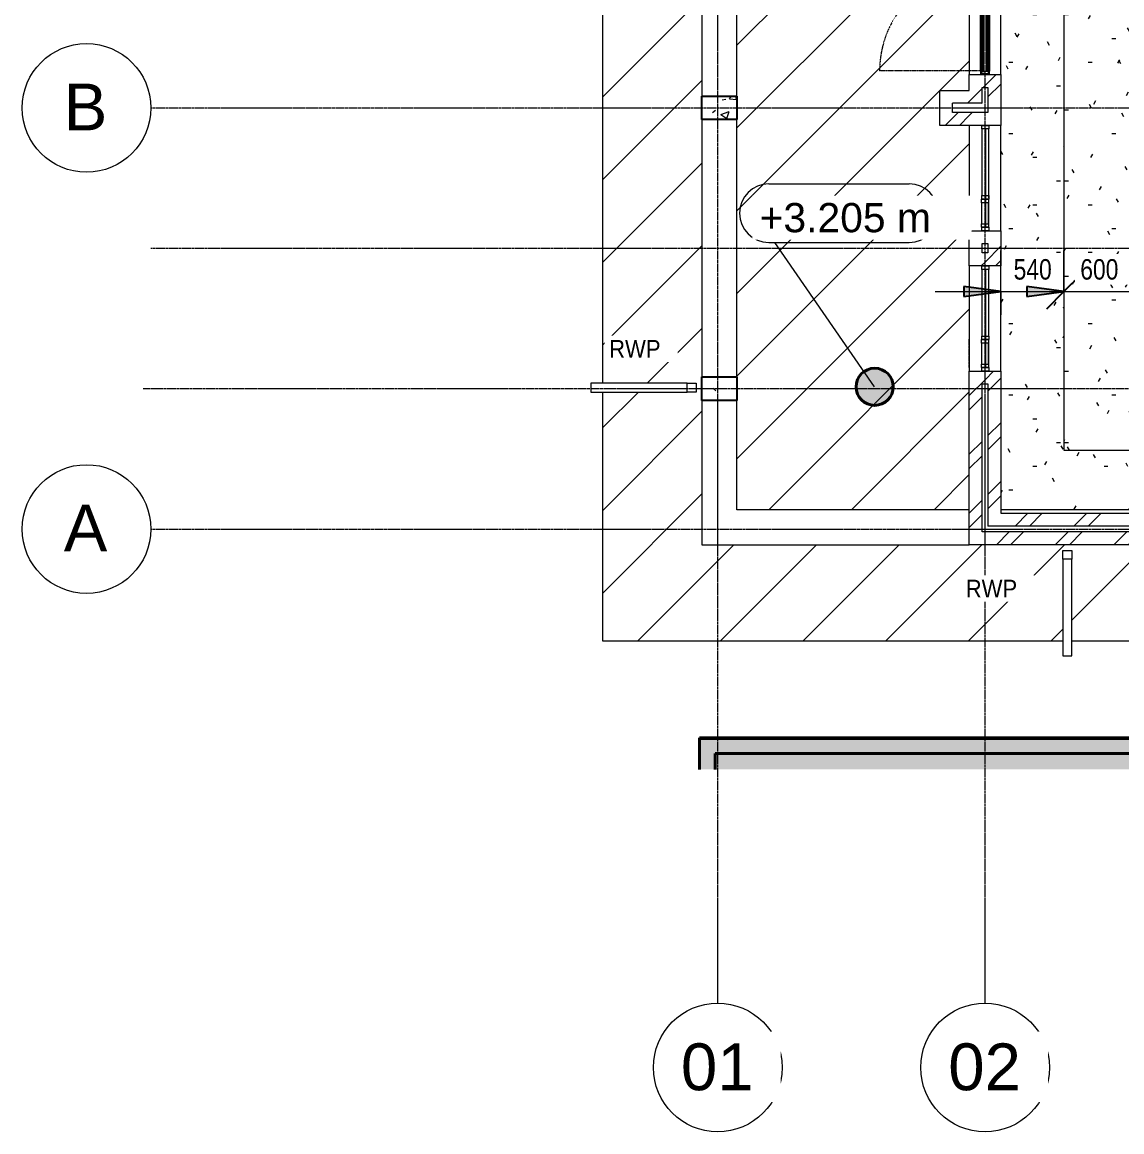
# Model space of a CAD drawing. Header units: millimetres. Extents: x 2814 to 112404, y -27229 to 26301.
# Drawn here: x 24413 to 33816, y -27229 to -17743 of the extents above; entities that cross this region are included whole.
import ezdxf

# ---------------------------------------------------------------- set-up
doc = ezdxf.new("R2010")
doc.units = ezdxf.units.MM
for name, pattern in [('Dash', [6.35, 3.175, -3.175]), ('Detail Dash', [1.1, 0.55, -0.55]), ('Grid Line', [22.225, 12.7, -3.175, 3.175, -3.175])]:
    doc.linetypes.add(name, pattern=pattern)
for name, color, linetype, lineweight in [('A-ANNO-DIMS', 211, 'Continuous', 5), ('A-ANNO-DIMS-100', 211, 'Continuous', 5), ('A-CLNG', 13, 'Continuous', 9), ('A-CLNG-PATT', 13, 'Continuous', 9), ('A-DOOR', 31, 'Continuous', 5), ('A-GENM', 13, 'Continuous', 9), ('A-GLAZ', 151, 'Continuous', 5), ('A-GLAZ-HDLN', 1, 'Dash', 9), ('A-WALL', 113, 'Continuous', 9), ('A-WALL-PATT', 111, 'Continuous', 9), ('G-ANNO-DIMS', 111, 'Continuous', 5), ('G-ANNO-TEXT', 231, 'Continuous', 5), ('I-WALL', 2, 'Continuous', 9), ('S-COLS', 52, 'Continuous', 5), ('S-GRID', 1, 'Continuous', 5), ('S-GRID-IDEN', 1, 'Continuous', 5)]:
    doc.layers.add(name, color=color, linetype=linetype, lineweight=lineweight)
doc.styles.add('Arial_2', font='arial.ttf', dxfattribs={"height": 400})
doc.styles.add('Arial_3', font='arial.ttf', dxfattribs={"width": 0.9, "height": 150})
doc.styles.add('Arial_5', font='arial.ttf', dxfattribs={"height": 250})
doc.styles.add('Arial_8', font='arial.ttf', dxfattribs={"width": 0.8, "height": 175})
doc.dimstyles.new('SVA_Arc_Length-1_8mm_BLUE_Arrow_1', dxfattribs={"dimscale": 304.8, "dimtxt": 178.545395, "dimasz": 0.984252, "dimexe": 0.656168, "dimexo": 0.0625, "dimgap": 0.164042, "dimtad": 1, "dimdec": 0, "dimrnd": 5, "dimzin": 0, "dimdsep": 46, "dimtxsty": 'Arial_8', "dimblk2": 'OBLIQUE', "dimsah": 1, "dimcen": 0.09, "dimdle": 0.459318, "dimazin": 0, "dimtfac": 1, "dimtdec": 4, "dimtix": 1, "dimtmove": 0, "dimatfit": 3, "dimfxl": 1.148294, "dimfxlon": 1, "dimtvp": 1, "dimtfill": 1, "dimtolj": 1, "dimtzin": 0, "dimarcsym": 2})
doc.dimstyles.new('SVA_Arc_Length-1_8mm_BLUE_Arrow_2', dxfattribs={"dimscale": 304.8, "dimtxt": 178.545395, "dimasz": 0.984252, "dimexe": 0.656168, "dimexo": 0.0625, "dimgap": 0.164042, "dimtad": 1, "dimdec": 0, "dimrnd": 5, "dimzin": 0, "dimdsep": 46, "dimtxsty": 'Arial_8', "dimblk1": 'OBLIQUE', "dimsah": 1, "dimcen": 0.09, "dimdle": 0.459318, "dimazin": 0, "dimtfac": 1, "dimtdec": 4, "dimtix": 1, "dimtmove": 0, "dimatfit": 3, "dimfxl": 1.148294, "dimfxlon": 1, "dimtvp": 1, "dimtfill": 1, "dimtolj": 1, "dimtzin": 0, "dimarcsym": 2})
pattern_1 = [(45, (60486, 0), (-251.447, 251.447), []), (45, (60486, 381), (-251.447, 251.447), [])]

# ---------------------------------------------------------------- blocks, each defined once
blk = doc.blocks.new('Generic Models 1 - Generic Models 1-810741-CEILING - GROUND STOREY PLAN')
at = {"layer": 'A-GENM'}
h = blk.add_hatch(color=9, dxfattribs=at)
h.paths.add_polyline_path([(-10590.1, -24131.4), (169.6, -24131.4), (169.6, -23867), (-30280.6, -23867), (-30280.6, -24131.4), (-10594.6, -24131.4)])
h.paths.add_polyline_path([(-1122.6, -23964.5), (-3094.6, -23964.5), (-3094.6, -23949), (-3090.1, -23949), (-3090.1, -23905), (-3094.6, -23905), (-3094.6, -23889.5), (-1094.6, -23889.5), (-1094.6, -23905), (-1099.1, -23905), (-1099.1, -23949), (-1094.6, -23949), (-1094.6, -23964.5), (-1099.1, -23964.5)])
h.paths.add_polyline_path([(-6890.1, -23964.5), (-6894.6, -23964.5), (-6894.6, -23949), (-6890.1, -23949), (-6890.1, -23905), (-6894.6, -23905), (-6894.6, -23889.5), (-4894.6, -23889.5), (-4894.6, -23905), (-4899.1, -23905), (-4899.1, -23949), (-4894.6, -23949), (-4894.6, -23964.5), (-6866.6, -23964.5)])
h.paths.add_polyline_path([(-10594.6, -23964.5), (-10594.6, -23949), (-10590.1, -23949), (-10590.1, -23905), (-10594.6, -23905), (-10594.6, -23889.5), (-8594.6, -23889.5), (-8594.6, -23905), (-8599.1, -23905), (-8599.1, -23949), (-8594.6, -23949), (-8594.6, -23964.5), (-10590.1, -23964.5)])
h.paths.add_polyline_path([(-14294.6, -23964.5), (-14294.6, -23949), (-14290.1, -23949), (-14290.1, -23905), (-14294.6, -23905), (-14294.6, -23889.5), (-12294.6, -23889.5), (-12294.6, -23905), (-12299.1, -23905), (-12299.1, -23949), (-12294.6, -23949), (-12294.6, -23964.5), (-14290.1, -23964.5)])
h.paths.add_polyline_path([(-18090.1, -23964.5), (-18094.6, -23964.5), (-18094.6, -23949), (-18090.1, -23949), (-18090.1, -23905), (-18094.6, -23905), (-18094.6, -23889.5), (-16094.6, -23889.5), (-16094.6, -23905), (-16099.1, -23905), (-16099.1, -23949), (-16094.6, -23949), (-16094.6, -23964.5), (-18066.6, -23964.5)])
h.paths.add_polyline_path([(-20122.6, -23964.5), (-22094.6, -23964.5), (-22094.6, -23949), (-22090.1, -23949), (-22090.1, -23905), (-22094.6, -23905), (-22094.6, -23889.5), (-20094.6, -23889.5), (-20094.6, -23905), (-20099.1, -23905), (-20099.1, -23949), (-20094.6, -23949), (-20094.6, -23964.5), (-20099.1, -23964.5)])
h.paths.add_polyline_path([(-26090.1, -23964.5), (-26094.6, -23964.5), (-26094.6, -23949), (-26090.1, -23949), (-26090.1, -23905), (-26094.6, -23905), (-26094.6, -23889.5), (-24094.6, -23889.5), (-24094.6, -23905), (-24099.1, -23905), (-24099.1, -23949), (-24094.6, -23949), (-24094.6, -23964.5), (-26066.6, -23964.5)])
at = {"layer": 'A-GENM', "color": 8, "lineweight": 40}
for p, q in [((-30280.6, -24131.4), (-30280.6, -23867)), ((-30280.6, -23867), (169.6, -23867))]:
    blk.add_line(p, q, dxfattribs=at)
blk = doc.blocks.new('M_Concrete-Rectangular-Column - 200 x 300m-V3-CEILING - GROUND STOREY PLAN')
at = {"layer": 'S-COLS'}
h = blk.add_hatch(dxfattribs=at)
h.set_pattern_fill('FP_9', color=256, style=0, pattern_type=2)
h.set_pattern_definition([(140, (-18475.7, 30110.56), (63.756, 728.737), [76.2, -838.2]), (85, (-18475.7, 30110.56), (-764.228, -140.972), [60.96, -670.56]), (190.451, (-18470.36, 30171.3), (-700.467, 587.77), [64.76, -712.36]), (136.184, (-18678.9, 30110.6), (168.17, 1084.316), [114.3, -1257.3]), (186.636, (-18664.9, 30200.9), (-989.71, 949.61), [97.14, -1068.54]), (81.184, (-18678.9, 30110.6), (-989.7, 949.62), [91.44, -1005.84]), (111, (-18628.1, 30212.16), (409.061, 606.458), [76.2, -838.2]), (56, (-18628.1, 30212.16), (-736.753, 247.208), [60.96, -670.56]), (161.451, (-18594, 30262.7), (-327.685, 853.668), [64.76, -712.36]), (127.5, (-18475.67, 30110.56), (-338.2201, 12.3547), [33.528, -628.904, 33.528, -1320.292]), (127.5, (-18475.67, 30110.56), (-338.2201, 12.3547), [-695.96, -647.192, 33.528, -639.572]), (97.5, (-18475.67, 30110.56), (-400.722, 267.279), [33.528, -354.584, 33.528, -870.204]), (97.5, (-18475.67, 30110.56), (-400.722, 267.279), [-421.64, -613.664, 33.528, -223.012]), (57.5, (-18475.67, 29884), (22.9153, 542.3633), [33.528, -220.472, 33.528, -1810.512]), (57.5, (-18475.67, 29884), (22.9153, 542.3633), [-287.528, -758.952, 33.528, -1018.032]), (47.5, (-18475.67, 29782.4), (-101.707, 592.517), [33.528, -296.672, 33.528, -492.76, -746.76]), (47.5, (-18475.67, 29782.4), (-101.707, 592.517), [-856.488, 33.528, -713.232])])
h.paths.add_polyline_path([(100, -150), (100, 150), (-100, 150), (-100, -150)])
at = {"layer": 'S-COLS', "lineweight": 25}
for p, q in [((-100, 150), (100, 150)), ((-100, -150), (-100, 150)), ((100, 150), (100, -150)), ((100, -150), (-100, -150))]:
    blk.add_line(p, q, dxfattribs=at)
blk = doc.blocks.new('W-01 900x2380 - 900-V6-CEILING - GROUND STOREY PLAN')
at = {"layer": 'A-GLAZ'}
blk.add_hatch(color=256, dxfattribs=at).paths.add_polyline_path([(1345, 6), (505, 6), (505, 0), (1345, 0)])
for p, q in [((475, 33), (505, 33)), ((475, -27), (475, 33)), ((505, 33), (505, 6)), ((1075, 33), (505, 33)), ((1345, 6), (505, 6)), ((505, 0), (505, 6)), ((505, 0), (1345, 0)), ((1075, 33), (1105, 33)), ((1075, 6), (1075, 33)), ((1075, -27), (1075, 0)), ((1105, 33), (1105, 6)), ((1345, 33), (1105, 33)), ((1105, 6), (1105, 30)), ((1105, 30), (1135, 30)), ((1105, -30), (1105, 0)), ((1105, 0), (1105, -27)), ((1135, 30), (1135, 6)), ((1315, 30), (1135, 30)), ((1135, 0), (1135, -30)), ((1315, 6), (1315, 30)), ((1315, 30), (1345, 30)), ((1315, -30), (1315, 0)), ((1345, 33), (1375, 33)), ((1345, 6), (1345, 33)), ((1345, 30), (1345, 6)), ((1345, 6), (1345, 0)), ((1345, 0), (1345, -30)), ((1375, 33), (1375, -27)), ((505, -27), (475, -27)), ((505, 0), (505, -27)), ((505, -27), (1075, -27)), ((1105, -27), (1075, -27)), ((1135, -30), (1105, -30)), ((1135, -30), (1315, -30)), ((1345, -30), (1315, -30)), ((1345, -27), (1345, 0)), ((1375, -27), (1345, -27))]:
    blk.add_line(p, q, dxfattribs=at)
at = {"layer": 'A-GLAZ-HDLN'}
for p, q in [((1135, 30), (1345, 30)), ((1345, -135), (1101.3, -135)), ((1345, -135), (1330.7, -135))]:
    blk.add_line(p, q, dxfattribs=at)
blk = doc.blocks.new('Door Aluminium - Double Opening Out with Cill - Door Aluminium Double Opening Out with Cill 1800x2400 3-1350929-CEILING - GROUND STOREY PLAN')
at = {"layer": 'A-DOOR'}
for p, q in [((-900, 37.5), (-900, 22)), ((-870, 37.5), (-900, 37.5)), ((-900, 22), (-898.5, 22)), ((-900, 22), (-898.5, 22)), ((-898.5, 24.5), (-895.5, 24.5)), ((-898.5, 22), (-898.5, 24.5)), ((-898.5, 24.5), (-898.5, 22)), ((-898.5, 24.5), (-895.5, 24.5)), ((-895.5, 22), (-898.5, 22)), ((-898, 35.5), (-871.8, 35.5)), ((-898, 26.3), (-898, 35.5)), ((-893.7, 26.3), (-898, 26.3)), ((-895.5, 24.5), (-895.5, -24.5)), ((-893.7, -26.3), (-893.7, 26.3)), ((-893.7, 26.3), (-871.8, 26.3)), ((-874.4, 1.8), (-874.4, -20.3)), ((-871.8, 1.8), (-874.4, 1.8)), ((-871.8, 1.8), (-874.4, 1.8)), ((-871.8, 35.5), (-871.8, 1.8)), ((-870, 37.5), (-870, 34.5)), ((-870, 37.5), (870, 37.5)), ((-870, 34.5), (-870, 30)), ((-870, 34.5), (870, 34.5)), ((-870, 30), (-870, 28.6)), ((-870, 30), (870, 30)), ((-870, 28.6), (-870, 23.9)), ((-870, 28.6), (870, 28.6)), ((-870, 23.9), (-870, 22.1)), ((-870, 23.9), (870, 23.9)), ((-870, 22.1), (-870, 13)), ((-870, 22.1), (870, 22.1)), ((-870, 13), (-870, 11.5)), ((-870, 13), (870, 13)), ((-870, 11.5), (-870, -17)), ((-870, 11.5), (870, 11.5)), ((870, 34.5), (870, 37.5)), ((900, 37.5), (870, 37.5)), ((870, 30), (870, 34.5)), ((870, 28.6), (870, 30)), ((870, 23.9), (870, 28.6)), ((870, 22.1), (870, 23.9)), ((870, 13), (870, 22.1)), ((870, 11.5), (870, 13)), ((870, -17), (870, 11.5)), ((871, -3), (871.3, 0)), ((871, -3), (871.3, 0)), ((871.3, 0), (872.6, 0)), ((871.3, 0), (872.6, 0)), ((871.8, 35.5), (898, 35.5)), ((871.8, 1.8), (871.8, 35.5)), ((871.8, 26.3), (893.7, 26.3)), ((874.4, 1.8), (871.8, 1.8)), ((874.4, 1.8), (871.8, 1.8)), ((872.6, 0), (872.6, -18.5)), ((874.4, -20.3), (874.4, 1.8)), ((893.7, 26.3), (893.7, -26.3)), ((898, 26.3), (893.7, 26.3)), ((895.5, 24.5), (898.5, 24.5)), ((895.5, -24.5), (895.5, 24.5)), ((895.5, 24.5), (898.5, 24.5)), ((898.5, 22), (895.5, 22)), ((898, 35.5), (898, 26.3)), ((898.5, 24.5), (898.5, 22)), ((898.5, 24.5), (898.5, 22)), ((898.5, 22), (900, 22)), ((898.5, 22), (900, 22)), ((900, 22), (900, 37.5)), ((-900, -22), (-900, -37.5)), ((-898.5, -22), (-900, -22)), ((-898.5, -22), (-900, -22)), ((-900, -37.5), (-870, -37.5)), ((-898.5, -24.5), (-898.5, -22)), ((-898.5, -22), (-898.5, -24.5)), ((-898.5, -22), (-895.4, -22)), ((-895.5, -24.5), (-898.5, -24.5)), ((-895.5, -24.5), (-898.5, -24.5)), ((-898, -26.3), (-893.7, -26.3)), ((-898, -35.5), (-898, -26.3)), ((-872, -35.5), (-898, -35.5)), ((-872, -26.3), (-893.7, -26.3)), ((-874.4, -20.3), (-872, -20.3)), ((-874.4, -20.3), (-872, -20.3)), ((-872.6, 0), (-871.3, 0)), ((-872.6, -18.5), (-872.6, 0)), ((-872.6, 0), (-871.3, 0)), ((-871, -18.5), (-872.6, -18.5)), ((-871, -18.5), (-872.6, -18.5)), ((-872, -20.3), (-872, -35.5)), ((-871.3, 0), (-871, -3)), ((-871, -3), (-871.3, 0)), ((-871, -3), (-870, -3)), ((-871, -17), (-871, -18.5)), ((-870, -17), (-871, -17)), ((-871, -18.5), (-871, -17)), ((-870, -17), (-870, -18.5)), ((-870, -17), (870, -17)), ((-870, -18.5), (-870, -29.9)), ((-870, -18.5), (870, -18.5)), ((-870, -29.9), (-870, -32)), ((-870, -29.9), (870, -29.9)), ((-870, -32), (-870, -35.5)), ((-870, -32), (870, -32)), ((-870, -35.5), (870, -35.5)), ((-870, -37.5), (-870, -35.5)), ((870, -37.5), (-870, -37.5)), ((-867, -35.5), (-867, -37.3)), ((-867, -37.3), (-772, -37.3)), ((-772, -35.5), (-772, -37.3)), ((-772, -37.3), (-98, -37.3)), ((-98, -37.3), (-98, -35.5)), ((-98, -37.3), (-3, -37.3)), ((-3, -37.3), (-3, -35.5)), ((3, -35.5), (3, -37.3)), ((3, -37.3), (98, -37.3)), ((98, -35.5), (98, -37.3)), ((98, -37.3), (772, -37.3)), ((772, -37.3), (772, -35.5)), ((772, -37.3), (867, -37.3)), ((867, -37.3), (867, -35.5)), ((870, -3), (871, -3)), ((870, -18.5), (870, -17)), ((871, -17), (870, -17)), ((870, -29.9), (870, -18.5)), ((870, -32), (870, -29.9)), ((870, -35.5), (870, -32)), ((870, -35.5), (870, -37.5)), ((870, -37.5), (900, -37.5)), ((871, -18.5), (871, -17)), ((871, -18.5), (871, -17)), ((872.6, -18.5), (871, -18.5)), ((872.6, -18.5), (871, -18.5)), ((872, -20.3), (874.4, -20.3)), ((872, -35.5), (872, -20.3)), ((872, -20.3), (874.4, -20.3)), ((893.7, -26.3), (872, -26.3)), ((898, -35.5), (872, -35.5)), ((893.7, -26.3), (898, -26.3)), ((895.4, -22), (898.5, -22)), ((898.5, -24.5), (895.5, -24.5)), ((898.5, -24.5), (895.5, -24.5)), ((898, -26.3), (898, -35.5)), ((900, -22), (898.5, -22)), ((898.5, -22), (898.5, -24.5)), ((898.5, -22), (898.5, -24.5)), ((900, -22), (898.5, -22)), ((900, -37.5), (900, -22))]:
    blk.add_line(p, q, dxfattribs=at)
at = {"layer": 'A-DOOR', "linetype": 'Detail Dash'}
for p, q in [((-867, -37.3), (-867, -901.3)), ((867, -37.3), (867, -901.3))]:
    blk.add_line(p, q, dxfattribs=at)
for centre, start, end in [((-867, -37.3), 270, 360), ((867, -37.3), 180, 270)]:
    blk.add_arc(centre, 864, start, end, dxfattribs=at)
blk = doc.blocks.new('Downpipe - Downpipe-1373795-CEILING - GROUND STOREY PLAN')
at = {"layer": 'A-GENM', "lineweight": 5}
for p, q in [((-75, -75), (-75, 0)), ((-75, 0), (0, 0)), ((0, 0), (0, -75)), ((0, -75), (-75, -75)), ((-75, -75), (-75, -900)), ((0, -900), (0, -75)), ((-75, -900), (0, -900))]:
    blk.add_line(p, q, dxfattribs=at)
blk = doc.blocks.new('M_Concrete-Rectangular-Column - 200 x 300m-V13-CEILING - GROUND STOREY PLAN')
at = {"layer": 'S-COLS'}
h = blk.add_hatch(dxfattribs=at)
h.set_pattern_fill('FP_16', color=256, style=0, pattern_type=2)
h.set_pattern_definition([(140, (-20875.7, 30110.56), (63.756, 728.7365), [76.2, -838.2]), (85, (-20875.7, 30110.56), (-764.228, -140.972), [60.96, -670.56]), (190.451, (-20870.36, 30171.3), (-700.467, 587.77), [64.76, -712.36]), (136.184, (-21078.9, 30110.6), (168.17, 1084.316), [114.3, -1257.3]), (186.636, (-21064.9, 30200.9), (-989.71, 949.61), [97.14, -1068.54]), (81.184, (-21078.9, 30110.6), (-989.7, 949.62), [91.44, -1005.84]), (111, (-21028.1, 30212.16), (409.061, 606.458), [76.2, -838.2]), (56, (-21028.1, 30212.16), (-736.753, 247.208), [60.96, -670.56]), (161.451, (-20994, 30262.7), (-327.685, 853.668), [64.76, -712.36]), (127.5, (-20875.67, 30110.56), (-338.2201, 12.3547), [33.528, -628.904, 33.528, -1320.292]), (127.5, (-20875.67, 30110.56), (-338.2201, 12.3547), [-695.96, -647.192, 33.528, -639.572]), (97.5, (-20875.67, 30110.56), (-400.722, 267.279), [33.528, -354.584, 33.528, -870.204]), (97.5, (-20875.67, 30110.56), (-400.722, 267.279), [-421.64, -613.664, 33.528, -223.012]), (57.5, (-20875.67, 29884), (22.9153, 542.3633), [33.528, -220.472, 33.528, -1810.512]), (57.5, (-20875.67, 29884), (22.9153, 542.3633), [-287.528, -758.952, 33.528, -1018.032]), (47.5, (-20875.67, 29782.4), (-101.707, 592.517), [33.528, -296.672, 33.528, -492.76, -746.76]), (47.5, (-20875.67, 29782.4), (-101.707, 592.517), [-856.488, 33.528, -713.232])])
h.paths.add_polyline_path([(100, -150), (100, 150), (-100, 150), (-100, -150)])
at = {"layer": 'S-COLS', "lineweight": 25}
for p, q in [((-100, 150), (100, 150)), ((-100, -150), (-100, 150)), ((100, 150), (100, -150)), ((100, -150), (-100, -150))]:
    blk.add_line(p, q, dxfattribs=at)
blk = doc.blocks.new('W-01 900x2380 - 900-1479078-CEILING - GROUND STOREY PLAN')
at = {"layer": 'A-GLAZ'}
blk.add_hatch(color=256, dxfattribs=at).paths.add_polyline_path([(1345, 6), (505, 6), (505, 0), (1345, 0)])
for p, q in [((475, 33), (505, 33)), ((475, -27), (475, 33)), ((505, 33), (505, 6)), ((1075, 33), (505, 33)), ((1345, 6), (505, 6)), ((505, 0), (505, 6)), ((505, 0), (1345, 0)), ((1075, 33), (1105, 33)), ((1075, 6), (1075, 33)), ((1075, -27), (1075, 0)), ((1105, 33), (1105, 6)), ((1345, 33), (1105, 33)), ((1105, 6), (1105, 30)), ((1105, 30), (1135, 30)), ((1105, -30), (1105, 0)), ((1105, 0), (1105, -27)), ((1135, 30), (1135, 6)), ((1315, 30), (1135, 30)), ((1135, 0), (1135, -30)), ((1315, 6), (1315, 30)), ((1315, 30), (1345, 30)), ((1315, -30), (1315, 0)), ((1345, 33), (1375, 33)), ((1345, 6), (1345, 33)), ((1345, 30), (1345, 6)), ((1345, 6), (1345, 0)), ((1345, 0), (1345, -30)), ((1375, 33), (1375, -27)), ((505, -27), (475, -27)), ((505, 0), (505, -27)), ((505, -27), (1075, -27)), ((1105, -27), (1075, -27)), ((1135, -30), (1105, -30)), ((1135, -30), (1315, -30)), ((1345, -30), (1315, -30)), ((1345, -27), (1345, 0)), ((1375, -27), (1345, -27))]:
    blk.add_line(p, q, dxfattribs=at)
at = {"layer": 'A-GLAZ-HDLN'}
for p, q in [((-247.9, 30), (-37.9, 30)), ((1135, 30), (1345, 30)), ((1345, -135), (1101.3, -135)), ((1345, -135), (1330.7, -135))]:
    blk.add_line(p, q, dxfattribs=at)
blk = doc.blocks.new('Ceilings 2 - Ceilings 2-1432844-CEILING - GROUND STOREY PLAN')
at = {"layer": 'A-CLNG-PATT'}
h = blk.add_hatch(dxfattribs=at)
h.set_pattern_fill('FP_19', color=252, style=0, pattern_type=2)
h.set_pattern_definition([(0, (0, 0), (812.8, 203.2), [33.528, -576.072, 33.528, -576.072, -3251.2]), (0, (0, 0), (812.8, 203.2), [-1219.2, 33.528, -1185.672, 33.528, -576.072, -1422.4]), (0, (0, 0), (812.8, 203.2), [-3048, 33.528, -372.872, 33.528, -982.472]), (120, (304.8, 101.6), (-582.3764, 602.3054), [33.528, -576.072, 33.528, -576.072, -3251.2]), (120, (304.8, 101.6), (-582.3764, 602.3054), [-1219.2, 33.528, -1185.672, 33.528, -576.072, -1422.4]), (120, (304.8, 101.6), (-582.3764, 602.3054), [-3048, 33.528, -372.872, 33.528, -982.472]), (240, (406.4, 508), (-230.4236, -805.5054), [33.528, -576.072, 33.528, -576.072, -3251.2]), (240, (406.4, 508), (-230.4236, -805.5054), [-1219.2, 33.528, -1185.672, 33.528, -576.072, -1422.4]), (240, (406.4, 508), (-230.4236, -805.5054), [-3048, 33.528, -372.872, 33.528, -982.472])])
h.paths.add_polyline_path([(-17333.6, -21400.7), (-17333.6, -13973.2), (-16823.6, -13973.2), (-16823.6, -13725.2), (-27704.6, -13725.2), (-27704.6, -13973.2), (-27164.6, -13973.2), (-27164.6, -21400.7), (-17728.7, -21400.7)])
h.paths.add_polyline_path([(-17933.6, -20800.7), (-26564.6, -20800.7), (-26564.6, -13977.2), (-17933.6, -13977.2), (-17933.6, -20507)])
h.paths.add_polyline_path([(-17201.9, -13625.2), (-16823.6, -13625.2), (-16823.6, -13377.2), (-17333.6, -13377.2), (-17333.6, -8342.7), (-27164.6, -8342.7), (-27164.6, -13377.2), (-27704.6, -13377.2), (-27704.6, -13625.2), (-17333.6, -13625.2)])
h.paths.add_polyline_path([(-17933.6, -13377.2), (-26564.6, -13377.2), (-26564.6, -8942.7), (-17933.6, -8942.7), (-17933.6, -13255.6)])
at = {"layer": 'A-CLNG'}
for p, q in [((-27164.6, -13973.2), (-27164.6, -21400.7)), ((-27164.6, -21400.7), (-17333.6, -21400.7))]:
    blk.add_line(p, q, dxfattribs=at)
blk = doc.blocks.new('Grid - M_Grid Head - Circle-13408-CEILING - GROUND STOREY PLAN')
at = {"layer": 'S-GRID-IDEN'}
blk.add_circle((0, 0), 5.5, dxfattribs=at)
blk = doc.blocks.new('Spot Elevations - SVA_Spot Elevation - plan FFL-52297-CEILING - GROUND STOREY PLAN')
at = {"layer": 'G-ANNO-DIMS'}
for p, q in [((-0.5, 5), (11.5, 5)), ((-0.5, 0), (11.5, 0))]:
    blk.add_line(p, q, dxfattribs=at)
for centre, start, end in [((-0.5, 2.5), 90, 270), ((11.5, 2.5), 270, 90)]:
    blk.add_arc(centre, 2.5, start, end, dxfattribs=at)
blk = doc.blocks.new('DIMBLOCK3-CEILING - GROUND STOREY PLAN')
at = {"layer": 'A-ANNO-DIMS-100', "lineweight": 25}
blk.add_hatch(color=256, dxfattribs=at).paths.add_polyline_path([(32781.4, -20045.5), (32463.9, -20003.7), (32463.9, -20087.3)])
at = {"layer": 'A-ANNO-DIMS-100'}
for p, q in [((32781.4, -20045.5), (32781.4, -19695.5)), ((33321.4, -20045.5), (33321.4, -19695.5)), ((32221.2, -20045.5), (33321.4, -20045.5)), ((32781.4, -20045.5), (32781.4, -20245.5)), ((33321.4, -20045.5), (33321.4, -20245.5))]:
    blk.add_line(p, q, dxfattribs=at)
at = {"layer": 'A-ANNO-DIMS-100', "lineweight": 25}
for p, q in [((33321.4, -20045.5), (33471.4, -19895.5)), ((32781.4, -20045.5), (32463.9, -20003.7)), ((32463.9, -20003.7), (32463.9, -20087.3)), ((32463.9, -20087.3), (32781.4, -20045.5)), ((33321.4, -20045.5), (33171.4, -20195.5))]:
    blk.add_line(p, q, dxfattribs=at)
at = {"layer": 'A-ANNO-DIMS-100', "color": 0, "insert": (32890.7, -19768.3), "char_height": 175, "width": 385.658, "attachment_point": 1, "line_spacing_factor": 0.941778, "style": 'Arial_8', "bg_fill": 3, "box_fill_scale": 1.25, "bg_fill_color": 256, "bg_fill_true_color": 13158600, "bg_fill_transparency": 0}
blk.add_mtext('540', dxfattribs=at)
blk = doc.blocks.new('_Oblique')
at = {"color": 0, "linetype": 'ByBlock', "lineweight": -2}
blk.add_line((-0.5, -0.5), (0.5, 0.5), dxfattribs=at)
blk = doc.blocks.new('DIMBLOCK4-CEILING - GROUND STOREY PLAN')
at = {"layer": 'A-ANNO-DIMS-100', "lineweight": 25}
for points in [[(33321.4, -20045.5), (33003.9, -20003.7), (33003.9, -20087.3)], [(33921.4, -20045.5), (34238.9, -20087.3), (34238.9, -20003.7)]]:
    blk.add_hatch(color=256, dxfattribs=at).paths.add_polyline_path(points)
at = {"layer": 'A-ANNO-DIMS-100'}
for p, q in [((33321.4, -20045.5), (33321.4, -19695.5)), ((33921.4, -20045.5), (33921.4, -19695.5)), ((33321.4, -20045.5), (34481.7, -20045.5)), ((33321.4, -20045.5), (33321.4, -20245.5)), ((33921.4, -20045.5), (33921.4, -20245.5))]:
    blk.add_line(p, q, dxfattribs=at)
at = {"layer": 'A-ANNO-DIMS-100', "lineweight": 25}
for p, q in [((33321.4, -20045.5), (33003.9, -20003.7)), ((33003.9, -20003.7), (33003.9, -20087.3)), ((34238.9, -20003.7), (33921.4, -20045.5)), ((34238.9, -20087.3), (34238.9, -20003.7)), ((33003.9, -20087.3), (33321.4, -20045.5)), ((33921.4, -20045.5), (34238.9, -20087.3))]:
    blk.add_line(p, q, dxfattribs=at)
at = {"layer": 'A-ANNO-DIMS-100', "color": 0, "insert": (33460.7, -19768.3), "char_height": 175, "width": 385.658, "attachment_point": 1, "line_spacing_factor": 0.941778, "style": 'Arial_8', "bg_fill": 3, "box_fill_scale": 1.25, "bg_fill_color": 256, "bg_fill_true_color": 13158600, "bg_fill_transparency": 0}
blk.add_mtext('600', dxfattribs=at)

msp = doc.modelspace()

# ---------------------------------------------------------------- hatches: boundary and pattern name
at = {"layer": 'A-CLNG-PATT'}
h = msp.add_hatch(dxfattribs=at)
h.set_pattern_fill('FP_3', color=256, style=0, pattern_type=2)
h.set_pattern_definition([(45, (60486, 0), (-353.5534, 353.5534), [])])
h.paths.add_polyline_path([(44790.4, -23033.8), (44790.4, -11058.7), (47939.9, -11058.7), (47939.9, -10259.8), (48014.9, -10259.8), (48014.9, -11058.7), (58739.9, -11058.7), (58739.9, -10285.7), (58814.9, -10285.7), (58814.9, -11058.7), (60960.4, -11058.7), (60960.4, -6077.3), (60112.4, -6077.3), (60112.4, -10210.7), (43962.4, -10210.7), (43962.4, -13525.7), (44214.4, -13525.7), (44214.4, -13825.7), (43962.4, -13825.7), (43962.4, -18319.7), (44214.4, -18319.7), (44214.4, -18619.7), (43962.4, -18619.7), (43962.4, -22210.7), (30225.4, -22210.7), (30225.4, 1031.3), (58747.4, 1031.3), (58747.4, 1859.3), (48014.9, 1859.3), (48014.9, 1090.1), (47939.9, 1090.1), (47939.9, 1859.3), (38414.9, 1859.3), (38414.9, 1105.1), (38339.9, 1105.1), (38339.9, 1859.3), (29377.4, 1859.3), (29377.4, -1265.5), (30175.4, -1265.5), (30175.4, -1340.5), (29377.4, -1340.5), (29377.4, -7635.5), (30175.4, -7635.5), (30175.4, -7710.5), (29377.4, -7710.5), (29377.4, -7729.7), (30205.4, -7729.7), (30205.4, -7802.7), (29377.4, -7802.7), (29377.4, -20829.5), (30175.4, -20829.5), (30175.4, -20904.5), (29377.4, -20904.5), (29377.4, -23033.8), (33312.4, -23033.8), (33312.4, -22259.8), (33387.4, -22259.8), (33387.4, -23033.8), (43123.9, -23033.8), (43123.9, -22259.8), (43198.9, -22259.8), (43198.9, -23033.8)])
h.paths.add_polyline_path([(32511.4, -21910.7), (32511.4, -18625.7), (32259.4, -18625.7), (32259.4, -18325.7), (32511.4, -18325.7), (32511.4, -13825.7), (32239.4, -13825.7), (32239.4, -13525.7), (32511.4, -13525.7), (32511.4, -11425.7), (32259.4, -11425.7), (32259.4, -11125.7), (32511.4, -11125.7), (32511.4, -7825.7), (30525.4, -7825.7), (30525.4, -21910.7), (32220.9, -21910.7)])
h.paths.add_polyline_path([(53293.6, -9910.7), (59812.4, -9910.7), (59812.4, -7802.7), (43962.4, -7802.7), (43962.4, -9910.7), (51677.4, -9910.7)])
h.paths.add_polyline_path([(60189.7, -5943.3), (60960.4, -5943.3), (60960.4, -5938.8), (60950.9, -5937.9), (60949.7, -5937.9), (60946.4, -5939.8), (60936.8, -5939.8), (60940.3, -5929.2), (60950.9, -5924.8), (60960.4, -5924.8), (60960.4, 1859.3), (58822.4, 1859.3), (58822.4, 1031.3), (60112.4, 1031.3), (60112.4, -5943.3), (60142.2, -5943.3)])
h.paths.add_polyline_path([(38192.7, -1184.7), (38233.4, -1184.7), (38233.4, 731.3), (30525.4, 731.3), (30525.4, -1184.7), (36435.4, -1184.7)])
h = msp.add_hatch(dxfattribs=at)
h.set_pattern_fill('FP_21', color=256, style=0, pattern_type=2)
h.set_pattern_definition([(0, (60485.99, 0), (812.8, 203.2), [33.528, -576.072, 33.528, -576.072, -3251.2]), (0, (60485.99, 0), (812.8, 203.2), [-1219.2, 33.528, -1185.672, 33.528, -576.072, -1422.4]), (0, (60485.99, 0), (812.8, 203.2), [-3048, 33.528, -372.872, 33.528, -982.472]), (120, (60790.79, 101.6), (-582.3764, 602.3054), [33.528, -576.072, 33.528, -576.072, -3251.2]), (120, (60790.79, 101.6), (-582.3764, 602.3054), [-1219.2, 33.528, -1185.672, 33.528, -576.072, -1422.4]), (120, (60790.79, 101.6), (-582.3764, 602.3054), [-3048, 33.528, -372.872, 33.528, -982.472]), (240, (60892.39, 508), (-230.4236, -805.5054), [33.528, -576.072, 33.528, -576.072, -3251.2]), (240, (60892.39, 508), (-230.4236, -805.5054), [-1219.2, 33.528, -1185.672, 33.528, -576.072, -1422.4]), (240, (60892.39, 508), (-230.4236, -805.5054), [-3048, 33.528, -372.872, 33.528, -982.472])])
h.paths.add_polyline_path([(32781.4, -21910.7), (43662.4, -21910.7), (43662.4, -13973.2), (43152.4, -13973.2), (43152.4, -21400.7), (33321.4, -21400.7), (33321.4, -13973.2), (32781.4, -13973.2), (32781.4, -21413.4)])
h.paths.add_polyline_path([(43152.4, -13377.2), (43662.4, -13377.2), (43662.4, -7825.7), (32781.4, -7825.7), (32781.4, -13377.2), (33321.4, -13377.2), (33321.4, -8342.7), (43152.4, -8342.7), (43152.4, -13255.6)])
at = {"layer": 'A-WALL-PATT', "lineweight": 5}
h = msp.add_hatch(dxfattribs=at)
h.set_pattern_fill('FP_4', color=256, style=0, pattern_type=2)
h.set_pattern_definition(pattern_1)
h.paths.add_polyline_path([(32511.4, -22100.7), (32621.4, -22100.7), (32621.4, -20835.7), (32646.4, -20835.7), (32646.4, -20725.7), (32511.4, -20725.7), (32511.4, -21940.7)])
h.paths.add_polyline_path([(32646.4, -19825.7), (32646.4, -19715.7), (32621.4, -19715.7), (32621.4, -19635.7), (32646.4, -19635.7), (32646.4, -19525.7), (32511.4, -19525.7), (32511.4, -19825.7)])
h.paths.add_polyline_path([(32646.4, -18625.7), (32646.4, -18515.7), (32511.4, -18515.7), (32511.4, -18625.7)])
h.paths.add_polyline_path([(32621.4, -18435.7), (32621.4, -18300.7), (32646.4, -18300.7), (32646.4, -18190.7), (32511.4, -18190.7), (32511.4, -18435.7)])
h.paths.add_polyline_path([(32616, -16390.7), (32646.4, -16390.7), (32646.4, -16280.7), (32621.4, -16280.7), (32621.4, -15900.7), (32646.4, -15900.7), (32646.4, -15790.7), (32511.4, -15790.7), (32511.4, -16390.7)])
h.paths.add_polyline_path([(32511.4, -13990.7), (32646.4, -13990.7), (32646.4, -13880.7), (32621.4, -13880.7), (32621.4, -13715.7), (32511.4, -13715.7), (32511.4, -13935.4)])
h.paths.add_polyline_path([(32646.4, -13635.7), (32646.4, -13525.7), (32511.4, -13525.7), (32511.4, -13635.7), (32621.4, -13635.7)])
h.paths.add_polyline_path([(32511.4, -12625.7), (32646.4, -12625.7), (32646.4, -12515.7), (32621.4, -12515.7), (32621.4, -12435.7), (32646.4, -12435.7), (32646.4, -12325.7), (32511.4, -12325.7), (32511.4, -12349.2)])
h.paths.add_polyline_path([(32511.4, -11425.7), (32646.4, -11425.7), (32646.4, -11315.7), (32511.4, -11315.7)])
h.paths.add_polyline_path([(32646.4, -11235.7), (32646.4, -11125.7), (32511.4, -11125.7), (32511.4, -11235.7), (32621.4, -11235.7)])
h.paths.add_polyline_path([(32646.4, -10225.7), (32646.4, -10115.7), (32621.4, -10115.7), (32621.4, -10035.7), (32646.4, -10035.7), (32646.4, -9925.7), (32511.4, -9925.7), (32511.4, -10225.7)])
h.paths.add_polyline_path([(32646.4, -9025.7), (32646.4, -8915.7), (32621.4, -8915.7), (32621.4, -7802.7), (32511.4, -7802.7), (32511.4, -9025.7)])
h = msp.add_hatch(dxfattribs=at)
h.set_pattern_fill('FP_4', color=256, style=0, pattern_type=2)
h.set_pattern_definition(pattern_1)
h.paths.add_polyline_path([(32747.7, -21940.7), (32781.4, -21940.7), (32781.4, -20725.7), (32646.4, -20725.7), (32646.4, -20835.7), (32671.4, -20835.7), (32671.4, -21940.7)])
h.paths.add_polyline_path([(32646.4, -19825.7), (32781.4, -19825.7), (32781.4, -19525.7), (32646.4, -19525.7), (32646.4, -19635.7), (32671.4, -19635.7), (32671.4, -19715.7), (32646.4, -19715.7)])
h.paths.add_polyline_path([(32781.4, -18625.7), (32781.4, -18190.7), (32646.4, -18190.7), (32646.4, -18300.7), (32671.4, -18300.7), (32671.4, -18515.7), (32646.4, -18515.7), (32646.4, -18625.7), (32747.7, -18625.7)])
h.paths.add_polyline_path([(32646.4, -16390.7), (32781.4, -16390.7), (32781.4, -15790.7), (32646.4, -15790.7), (32646.4, -15900.7), (32671.4, -15900.7), (32671.4, -16280.7), (32646.4, -16280.7), (32646.4, -16314.8)])
h.paths.add_polyline_path([(32646.4, -13990.7), (32781.4, -13990.7), (32781.4, -13525.7), (32646.4, -13525.7), (32646.4, -13635.7), (32671.4, -13635.7), (32671.4, -13880.7), (32646.4, -13880.7), (32646.4, -13935.4)])
h.paths.add_polyline_path([(32781.4, -12625.7), (32781.4, -12325.7), (32646.4, -12325.7), (32646.4, -12435.7), (32671.4, -12435.7), (32671.4, -12515.7), (32646.4, -12515.7), (32646.4, -12625.7)])
h.paths.add_polyline_path([(32747.7, -11425.7), (32781.4, -11425.7), (32781.4, -11125.7), (32646.4, -11125.7), (32646.4, -11235.7), (32671.4, -11235.7), (32671.4, -11315.7), (32646.4, -11315.7), (32646.4, -11425.7)])
h.paths.add_polyline_path([(32781.4, -10225.7), (32781.4, -9925.7), (32646.4, -9925.7), (32646.4, -10035.7), (32671.4, -10035.7), (32671.4, -10115.7), (32646.4, -10115.7), (32646.4, -10225.7)])
h.paths.add_polyline_path([(32781.4, -9025.7), (32781.4, -7802.7), (32671.4, -7802.7), (32671.4, -8915.7), (32646.4, -8915.7), (32646.4, -9025.7)])
h = msp.add_hatch(dxfattribs=at)
h.set_pattern_fill('FP_4', color=256, style=0, pattern_type=2)
h.set_pattern_definition(pattern_1)
h.paths.add_polyline_path([(32369.4, -18515.7), (32369.4, -18435.7), (32511.4, -18435.7), (32511.4, -18325.7), (32259.4, -18325.7), (32259.4, -18515.7)])
h = msp.add_hatch(dxfattribs=at)
h.set_pattern_fill('FP_4', color=256, style=0, pattern_type=2)
h.set_pattern_definition(pattern_1)
h.paths.add_polyline_path([(32511.4, -18625.7), (32511.4, -18515.7), (32259.4, -18515.7), (32259.4, -18625.7)])
h = msp.add_hatch(dxfattribs=at)
h.set_pattern_fill('FP_4', color=256, style=0, pattern_type=2)
h.set_pattern_definition(pattern_1)
h.paths.add_polyline_path([(43692.4, -22050.7), (43692.4, -21940.7), (32671.4, -21940.7), (32671.4, -22050.7), (43284.1, -22050.7)])
h = msp.add_hatch(dxfattribs=at)
h.set_pattern_fill('FP_4', color=256, style=0, pattern_type=2)
h.set_pattern_definition(pattern_1)
h.paths.add_polyline_path([(43810.9, -22210.7), (43852.4, -22210.7), (43852.4, -22100.7), (32511.4, -22100.7), (32511.4, -22210.7), (43692.4, -22210.7)])
at = {"layer": 'A-WALL-PATT'}
h = msp.add_hatch(color=9, dxfattribs=at)
h.paths.add_polyline_path([(60588.6, -23994), (60588.6, -23860), (59391.4, -23860), (59391.4, -23994)])
h.paths.add_polyline_path([(57391.4, -23994), (57391.4, -23860), (55591.4, -23860), (55591.4, -23994), (56454.5, -23994)])
h.paths.add_polyline_path([(53591.4, -23994), (53591.4, -23860), (51891.4, -23860), (51891.4, -23994), (53293.6, -23994)])
h.paths.add_polyline_path([(49891.4, -23994), (49891.4, -23860), (48191.4, -23860), (48191.4, -23994), (49079, -23994)])
h.paths.add_polyline_path([(46191.4, -23994), (46191.4, -23860), (44391.4, -23860), (44391.4, -23994), (44864.5, -23994)])
h.paths.add_polyline_path([(42391.4, -23994), (42391.4, -23860), (40391.4, -23860), (40391.4, -23994), (40650, -23994)])
h.paths.add_polyline_path([(38391.4, -23994), (38391.4, -23860), (36391.4, -23860), (36391.4, -23994), (36435.4, -23994)])
h.paths.add_polyline_path([(34391.4, -23994), (34391.4, -23860), (30205.4, -23860), (30205.4, -23994), (34328.2, -23994)])
msp.add_hatch(color=9, dxfattribs=at).paths.add_polyline_path([(30205.4, -24131.4), (30339.4, -24131.4), (30339.4, -23994), (30205.4, -23994)])
at = {"layer": 'G-ANNO-DIMS', "lineweight": 40}
h = msp.add_hatch(color=256, dxfattribs=at)
edge = h.paths.add_edge_path()
edge.add_arc((31702.6, -20859.7), 158.7, 0, 360)

# ---------------------------------------------------------------- linework, layer by layer
at = {"layer": 'A-CLNG'}
for p, q in [((29377.4, -20829.5), (29377.4, -7802.7)), ((29377.4, -23033.8), (29377.4, -20904.5)), ((33312.4, -23033.8), (29377.4, -23033.8)), ((43123.9, -23033.8), (33387.4, -23033.8))]:
    msp.add_line(p, q, dxfattribs=at)
at = {"layer": 'A-WALL'}
for p, q in [((32511.4, -16390.7), (32511.4, -18190.7)), ((32781.4, -18190.7), (32781.4, -16390.7)), ((32621.4, -18435.7), (32621.4, -18300.7)), ((32621.4, -18300.7), (32671.4, -18300.7)), ((32671.4, -18300.7), (32671.4, -18515.7)), ((32621.4, -18435.7), (32369.4, -18435.7)), ((32369.4, -18515.7), (32369.4, -18435.7)), ((32621.4, -18515.7), (32369.4, -18515.7)), ((32671.4, -18515.7), (32621.4, -18515.7)), ((32511.4, -18625.7), (32511.4, -19525.7)), ((32781.4, -19525.7), (32781.4, -18625.7)), ((32621.4, -19635.7), (32671.4, -19635.7)), ((32621.4, -19715.7), (32621.4, -19635.7)), ((32671.4, -19635.7), (32671.4, -19715.7)), ((32671.4, -19715.7), (32621.4, -19715.7)), ((32511.4, -19825.7), (32511.4, -20725.7)), ((32781.4, -20725.7), (32781.4, -19825.7)), ((32621.4, -22100.7), (32621.4, -20835.7)), ((32621.4, -20835.7), (32671.4, -20835.7)), ((32671.4, -20835.7), (32671.4, -22050.7)), ((43852.4, -22100.7), (32621.4, -22100.7)), ((43802.4, -22050.7), (32671.4, -22050.7))]:
    msp.add_line(p, q, dxfattribs=at)
at = {"layer": 'A-WALL', "lineweight": 18}
for p, q in [((32511.4, -18325.7), (32511.4, -18190.7)), ((32511.4, -18190.7), (32781.4, -18190.7)), ((32781.4, -18190.7), (32781.4, -18625.7)), ((32259.4, -18325.7), (32511.4, -18325.7)), ((32259.4, -18625.7), (32259.4, -18325.7)), ((32511.4, -18625.7), (32259.4, -18625.7)), ((32781.4, -18625.7), (32511.4, -18625.7)), ((32511.4, -19825.7), (32511.4, -19525.7)), ((32511.4, -19525.7), (32781.4, -19525.7)), ((32781.4, -19525.7), (32781.4, -19825.7)), ((32781.4, -19825.7), (32511.4, -19825.7)), ((32511.4, -22210.7), (32511.4, -20725.7)), ((32511.4, -20725.7), (32781.4, -20725.7)), ((32781.4, -20725.7), (32781.4, -21940.7)), ((32781.4, -21940.7), (43692.4, -21940.7)), ((43962.4, -22210.7), (32511.4, -22210.7))]:
    msp.add_line(p, q, dxfattribs=at)
at = {"layer": 'G-ANNO-DIMS'}
msp.add_line((31702.6, -20859.7), (30847.8, -19624.9), dxfattribs=at)
at = {"layer": 'G-ANNO-DIMS', "lineweight": 40}
msp.add_circle((31702.6, -20859.7), 158.7, dxfattribs=at)
at = {"layer": 'I-WALL'}
for p, q in [((30225.4, -13775.7), (30225.4, -18375.7)), ((30525.4, -18375.7), (30525.4, -13775.7)), ((30225.4, -18575.7), (30225.4, -20775.7)), ((30525.4, -20775.7), (30525.4, -18575.7)), ((30225.4, -20975.7), (30225.4, -22210.7)), ((30525.4, -21910.7), (30525.4, -20975.7)), ((32511.4, -21910.7), (30525.4, -21910.7)), ((43662.4, -21910.7), (32781.4, -21910.7)), ((30225.4, -22210.7), (32511.4, -22210.7))]:
    msp.add_line(p, q, dxfattribs=at)
at = {"layer": 'I-WALL', "color": 8, "lineweight": 40}
for p, q in [((30205.4, -23860), (34391.4, -23860)), ((30205.4, -24131.4), (30205.4, -23860)), ((34391.4, -23994), (30339.4, -23994)), ((30339.4, -23994), (30339.4, -24131.4))]:
    msp.add_line(p, q, dxfattribs=at)
at = {"layer": 'S-GRID', "linetype": 'Grid Line'}
for p, q in [((30360.4, -26129), (30360.4, 3695.8)), ((32646.4, -26129), (32646.4, 3695.8)), ((25513, -18475.7), (64280.5, -18475.7)), ((25513, -19675.7), (64280.5, -19675.7)), ((25448.7, -20875.7), (64280.5, -20875.7)), ((25513, -22075.7), (64280.5, -22075.7))]:
    msp.add_line(p, q, dxfattribs=at)

# ---------------------------------------------------------------- block references
at = {"layer": 'A-CLNG'}
msp.add_blockref('Ceilings 2 - Ceilings 2-1432844-CEILING - GROUND STOREY PLAN', (60486, 0), dxfattribs=at)
at = {"layer": 'A-DOOR', "rotation": 269.9999999999997}
msp.add_blockref('Door Aluminium - Double Opening Out with Cill - Door Aluminium Double Opening Out with Cill 1800x2400 3-1350929-CEILING - GROUND STOREY PLAN', (32646.4, -17290.7), dxfattribs=at)
at = {"layer": 'A-GENM', "lineweight": 5, "rotation": 269.9999999999995}
msp.add_blockref('Downpipe - Downpipe-1373795-CEILING - GROUND STOREY PLAN', (30175.4, -20904.5), dxfattribs=at)
at = {"layer": 'A-GENM', "lineweight": 5}
msp.add_blockref('Downpipe - Downpipe-1373795-CEILING - GROUND STOREY PLAN', (33387.4, -22259.8), dxfattribs=at)
at = {"layer": 'A-GENM', "color": 55}
msp.add_blockref('Generic Models 1 - Generic Models 1-810741-CEILING - GROUND STOREY PLAN', (60486, 0), dxfattribs=at)
at = {"layer": 'A-GLAZ', "rotation": 269.9999999999997}
for name, p in [('W-01 900x2380 - 900-V6-CEILING - GROUND STOREY PLAN', (32646.4, -18150.7)), ('W-01 900x2380 - 900-1479078-CEILING - GROUND STOREY PLAN', (32646.4, -19350.7))]:
    msp.add_blockref(name, p, dxfattribs=at)
at = {"layer": 'G-ANNO-DIMS', "xscale": 99.99999999999993, "yscale": 99.99999999999993, "zscale": 99.99999999999993}
msp.add_blockref('Spot Elevations - SVA_Spot Elevation - plan FFL-52297-CEILING - GROUND STOREY PLAN', (30847.8, -19624.9), dxfattribs=at)
at = {"layer": 'S-COLS', "rotation": 269.9999999999997}
for name, p in [('M_Concrete-Rectangular-Column - 200 x 300m-V3-CEILING - GROUND STOREY PLAN', (30375.4, -18475.7)), ('M_Concrete-Rectangular-Column - 200 x 300m-V13-CEILING - GROUND STOREY PLAN', (30375.4, -20875.7))]:
    msp.add_blockref(name, p, dxfattribs=at)
at = {"layer": 'S-GRID-IDEN', "xscale": 99.99999999999993, "yscale": 99.99999999999993, "zscale": 99.99999999999993, "rotation": 269.9999999999993}
for p in [(24963, -18475.7), (24963, -22075.7)]:
    msp.add_blockref('Grid - M_Grid Head - Circle-13408-CEILING - GROUND STOREY PLAN', p, dxfattribs=at)
at = {"layer": 'S-GRID-IDEN', "xscale": 99.99999999999993, "yscale": 99.99999999999993, "zscale": 99.99999999999993}
for p in [(30360.4, -26679), (32646.4, -26679)]:
    msp.add_blockref('Grid - M_Grid Head - Circle-13408-CEILING - GROUND STOREY PLAN', p, dxfattribs=at)

# ---------------------------------------------------------------- next in the draw order: texts
at = {"layer": 'G-ANNO-DIMS', "insert": (30718.3, -19288.6), "char_height": 250, "width": 1750.751, "attachment_point": 1, "line_spacing_factor": 0.941778, "style": 'Arial_5', "bg_fill": 3, "box_fill_scale": 1.25, "bg_fill_color": 256, "bg_fill_true_color": 13158600, "bg_fill_transparency": 0}
msp.add_mtext('+3.205 m', dxfattribs=at)
at = {"layer": 'G-ANNO-TEXT', "color": 7, "char_height": 150, "width": 548.354, "attachment_point": 1, "style": 'Arial_3', "bg_fill": 3, "box_fill_scale": 1.25, "bg_fill_color": 256, "bg_fill_true_color": 13158600, "bg_fill_transparency": 0}
for insert in [(29431.9, -20459.3), (32481.3, -22509.5)]:
    msp.add_mtext('RWP', dxfattribs=dict(at, insert=insert))
at = {"layer": 'S-GRID-IDEN', "char_height": 400, "attachment_point": 1, "style": 'Arial_2', "bg_fill": 3, "box_fill_scale": 1.25, "bg_fill_color": 256, "bg_fill_true_color": 13158600, "bg_fill_transparency": 0}
for s, insert, width in [('B', (24768.4, -18267.4), 456.962), ('A', (24768.4, -21867.4), 456.962), ('01', (30045.8, -26473.4), 753.586), ('02', (32331.8, -26473.4), 753.586)]:
    msp.add_mtext(s, dxfattribs=dict(at, insert=insert, width=width))

# ---------------------------------------------------------------- next in the draw order: dimensions: what is measured, and where the dimension line sits
at = {"layer": 'A-ANNO-DIMS'}
dim = msp.add_linear_dim(base=(33321.4, -20045.5), p1=(32781.4, -19695.5), p2=(33321.4, -19695.5), dimstyle='SVA_Arc_Length-1_8mm_BLUE_Arrow_1', override={"dimpost": '<>', "dimfxl": 540}, dxfattribs=at)
dim.commit()
dim.dimension.update_dxf_attribs({"geometry": 'DIMBLOCK3-CEILING - GROUND STOREY PLAN', "text_midpoint": (33201.4, -19906.1)})

# ---------------------------------------------------------------- next in the draw order: dimensions: what is measured, and where the dimension line sits
dim = msp.add_linear_dim(base=(33921.4, -20045.5), p1=(33321.4, -19695.5), p2=(33921.4, -19695.5), dimstyle='SVA_Arc_Length-1_8mm_BLUE_Arrow_2', override={"dimpost": '<>', "dimfxl": 600}, dxfattribs=at)
dim.commit()
dim.dimension.update_dxf_attribs({"geometry": 'DIMBLOCK4-CEILING - GROUND STOREY PLAN', "text_midpoint": (33471.4, -19906.1)})

doc.saveas('drawing.dxf')
